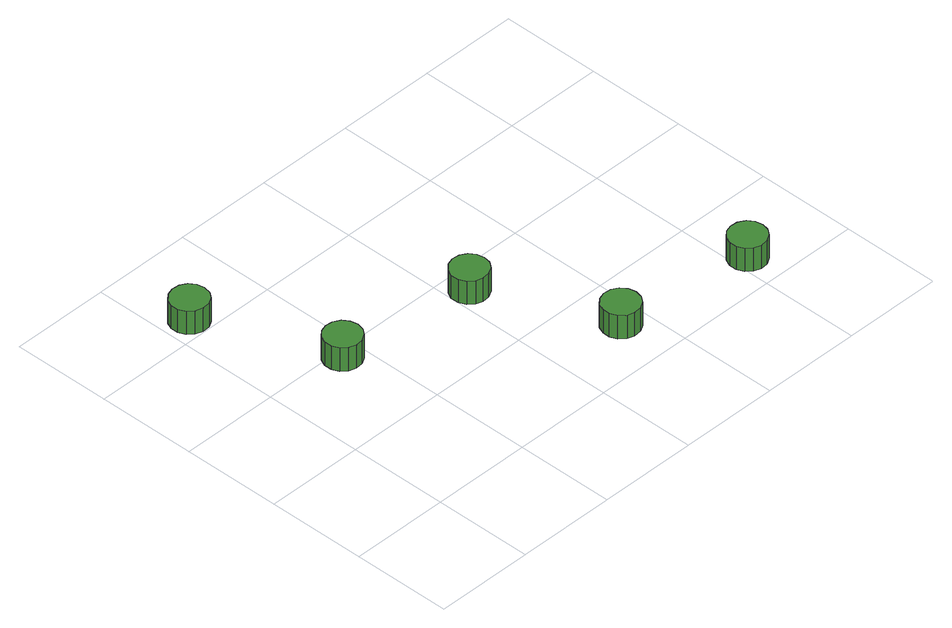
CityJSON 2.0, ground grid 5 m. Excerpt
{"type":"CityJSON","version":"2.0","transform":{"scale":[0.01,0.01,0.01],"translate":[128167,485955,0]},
"CityObjects":{
"tree1":{"type":"SolitaryVegetationObject","attributes":{"function":"something"},"geometry":[{"type":"MultiSurface","lod":"1","boundaries":[[[0,1,2,3,4,5,6,7,8,9,10,11,12,13,14]],[[15,16,17,18,19,20,21,22,23,24,25,26,27,28,29]],[[0,29,28,1]],[[1,28,27,2]],[[2,27,26,3]],[[3,26,25,4]],[[4,25,24,5]],[[5,24,23,6]],[[6,23,22,7]],[[7,22,21,8]],[[8,21,20,9]],[[9,20,19,10]],[[10,19,18,11]],[[11,18,17,12]],[[12,17,16,13]],[[13,16,15,14]],[[14,15,29,0]]]}]},
"tree2":{"type":"SolitaryVegetationObject","attributes":{"function":"something"},"geometry":[{"type":"MultiSurface","lod":"1","boundaries":[[[30,31,32,33,34,35,36,37,38,39,40,41,42,43,44]],[[45,46,47,48,49,50,51,52,53,54,55,56,57,58,59]],[[30,59,58,31]],[[31,58,57,32]],[[32,57,56,33]],[[33,56,55,34]],[[34,55,54,35]],[[35,54,53,36]],[[36,53,52,37]],[[37,52,51,38]],[[38,51,50,39]],[[39,50,49,40]],[[40,49,48,41]],[[41,48,47,42]],[[42,47,46,43]],[[43,46,45,44]],[[44,45,59,30]]]}]},
"tree3":{"type":"SolitaryVegetationObject","attributes":{"function":"something"},"geometry":[{"type":"MultiSurface","lod":"1","boundaries":[[[60,61,62,63,64,65,66,67,68,69,70,71,72,73,74]],[[75,76,77,78,79,80,81,82,83,84,85,86,87,88,89]],[[60,89,88,61]],[[61,88,87,62]],[[62,87,86,63]],[[63,86,85,64]],[[64,85,84,65]],[[65,84,83,66]],[[66,83,82,67]],[[67,82,81,68]],[[68,81,80,69]],[[69,80,79,70]],[[70,79,78,71]],[[71,78,77,72]],[[72,77,76,73]],[[73,76,75,74]],[[74,75,89,60]]]}]},
"tree4":{"type":"SolitaryVegetationObject","attributes":{"function":"something"},"geometry":[{"type":"MultiSurface","lod":"1","boundaries":[[[90,91,92,93,94,95,96,97,98,99,100,101,102,103,104]],[[105,106,107,108,109,110,111,112,113,114,115,116,117,118,119]],[[90,119,118,91]],[[91,118,117,92]],[[92,117,116,93]],[[93,116,115,94]],[[94,115,114,95]],[[95,114,113,96]],[[96,113,112,97]],[[97,112,111,98]],[[98,111,110,99]],[[99,110,109,100]],[[100,109,108,101]],[[101,108,107,102]],[[102,107,106,103]],[[103,106,105,104]],[[104,105,119,90]]]}]},
"tree5":{"type":"SolitaryVegetationObject","attributes":{"function":"something"},"geometry":[{"type":"MultiSurface","lod":"1","boundaries":[[[120,121,122,123,124,125,126,127,128,129,130,131,132,133,134]],[[135,136,137,138,139,140,141,142,143,144,145,146,147,148,149]],[[120,149,148,121]],[[121,148,147,122]],[[122,147,146,123]],[[123,146,145,124]],[[124,145,144,125]],[[125,144,143,126]],[[126,143,142,127]],[[127,142,141,128]],[[128,141,140,129]],[[129,140,139,130]],[[130,139,138,131]],[[131,138,137,132]],[[132,137,136,133]],[[133,136,135,134]],[[134,135,149,120]]]}]}
},
"vertices":[
[206,1586,208],[198,1624,208],[175,1655,208],[142,1674,208],[104,1678,208],[67,1666,208],[38,1640,208],[23,1605,208],[23,1567,208],[38,1532,208],[67,1506,208],[104,1494,208],[142,1498,208],[175,1517,208],[198,1548,208],[198,1548,79],[175,1517,79],[142,1498,79],[104,1494,79],[67,1506,79],[38,1532,79],[23,1567,79],[23,1605,79],[38,1640,79],[67,1666,79],[104,1678,79],[142,1674,79],[175,1655,79],[198,1624,79],[206,1586,79],
[495,961,193],[487,999,193],[465,1030,193],[431,1049,193],[393,1053,193],[357,1042,193],[328,1016,193],[312,981,193],[312,942,193],[328,907,193],[357,881,193],[393,869,193],[431,873,193],[465,893,193],[487,924,193],[487,924,64],[465,893,64],[431,873,64],[393,869,64],[357,881,64],[328,907,64],[312,942,64],[312,981,64],[328,1016,64],[357,1042,64],[393,1053,64],[431,1049,64],[465,1030,64],[487,999,64],[495,961,64],
[1176,869,204],[1168,906,204],[1145,937,204],[1112,957,204],[1074,961,204],[1037,949,204],[1009,923,204],[993,888,204],[993,849,204],[1009,814,204],[1037,788,204],[1074,777,204],[1112,781,204],[1145,800,204],[1168,831,204],[1168,831,75],[1145,800,75],[1112,781,75],[1074,777,75],[1037,788,75],[1009,814,75],[993,849,75],[993,888,75],[1009,923,75],[1037,949,75],[1074,961,75],[1112,957,75],[1145,937,75],[1168,906,75],[1176,869,75],
[1466,255,195],[1458,293,195],[1435,324,195],[1402,343,195],[1363,347,195],[1327,335,195],[1298,310,195],[1283,274,195],[1283,236,195],[1298,201,195],[1327,175,195],[1363,163,195],[1402,167,195],[1435,186,195],[1458,217,195],[1458,217,66],[1435,186,66],[1402,167,66],[1363,163,66],[1327,175,66],[1298,201,66],[1283,236,66],[1283,274,66],[1298,310,66],[1327,335,66],[1363,347,66],[1402,343,66],[1435,324,66],[1458,293,66],[1466,255,66],
[2146,162,209],[2138,200,209],[2116,231,209],[2082,250,209],[2044,254,209],[2008,243,209],[1979,217,209],[1963,182,209],[1963,143,209],[1979,108,209],[2008,82,209],[2044,70,209],[2082,74,209],[2116,94,209],[2138,125,209],[2138,125,80],[2116,94,80],[2082,74,80],[2044,70,80],[2008,82,80],[1979,108,80],[1963,143,80],[1963,182,80],[1979,217,80],[2008,243,80],[2044,254,80],[2082,250,80],[2116,231,80],[2138,200,80],[2146,162,80]
]}
